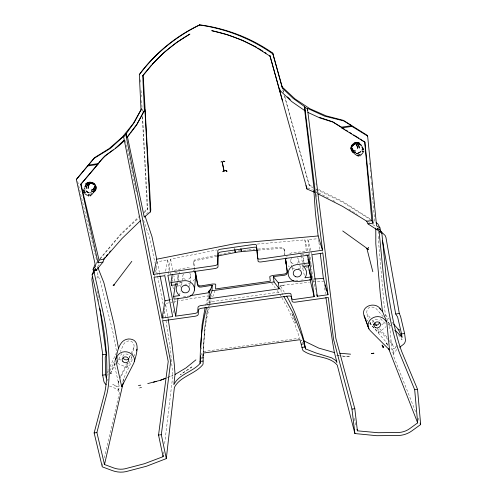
<?xml version="1.0" encoding="UTF-8"?>
<svg xmlns="http://www.w3.org/2000/svg" width="497" height="497" viewBox="0 0 497 497"><rect width="100%" height="100%" fill="white"/><g stroke="black" fill="none" stroke-linecap="round" stroke-linejoin="round"><path stroke-width="0.37" stroke-dasharray="2.48 1.86" d="M378.559 236.367L378.552 241.79L383.864 302.53L385.417 314.8L389.48 324.529L391.953 349.658L393.084 352.51L393.413 350.192L396.55 346.254M201.577 349.118L201.583 347.608M203.577 352.124L204.478 329.405L207.864 308.01M118.659 389.455L118.64 390.108L119.361 387.051L112.769 384.492C116.528 385.728 119.74 388.946 119.336 393.202L104.345 457.818M207.193 305.146L207.864 302.188L208.113 297.256M203.248 353.081L204.224 335.407L206.448 319.484L209.448 306.891M107.569 373.005L108.166 370.681M360.977 151.368A5.529 5.156 -3 0 1 359.828 152.324L357.71 153.281C359.785 151.809 363.487 150.293 358.325 152.803M193.594 263.043L193.7 261.931M189.748 286.458L190.059 283.414M190.14 282.656L190.836 275.81M163.358 454.376L163.724 451.319M164.644 443.666L172.869 375.123L170.316 349.261L165.731 318.77M179.647 295.566L180.237 290.981M180.722 287.16L181.312 282.576L180.144 281.625M181.703 284.955L182.84 276.028M177.566 284.489L177.771 283.023M177.87 282.284L178.883 274.94M178.982 274.201L179.287 271.996L173.378 273.226M176.833 283.818L178.1 274.804A8.747 7.983 -17.1 0 0 178.491 279.177L179.193 280.476M173.192 312.824L173.503 310.575M174.546 303.083L174.963 300.089M415.548 411.622L393.4 355.703L393.723 353.379L396.854 349.441M206.814 312.837L204.478 329.405L203.335 351.547L299.716 338.196L294.33 322.851L287.72 308.084L282.048 298.101M172.086 281.563L172.322 280.047M172.44 279.289L172.906 276.257M132.233 355.032C132.6 350.994 136.464 344.794 131.898 341.681C130.021 340.532 127.543 340.749 125.753 341.973A6.001 5.722 -29.9 0 0 123.641 344.446L120.392 351.485M84.384 191.743C85.211 186.561 86.155 192.743 89.218 192.494C86.776 192.066 92.231 192.83 89.963 192.525M162.649 320.795L163.016 318.546M163.14 317.8L163.631 314.8M163.755 314.048L164.246 311.047M164.37 310.302L164.855 307.301M164.979 306.55L165.47 303.555L167.644 315.899M168.11 273.804L170.601 259.173L216.878 249.923M303.425 262.758L303.686 261.316A8.809 7.958 10.3 0 0 302.679 256.999M164.787 275.705L165.06 274.189M165.607 271.151L167.638 259.769L157.263 261.869L154.045 277.245M131.599 357.883L132.078 355.746M117.528 363.388L126.934 367.42L127.922 363.096L120.957 376.732A6.032 0.627 -66.3 0 0 120.317 378.037M122.846 381.715L123.505 378.857A3.007 0.323 -66.4 0 1 123.765 378.267L132.829 358.561M102.425 466.08L103.127 463.08M209.622 306.152L210.15 303.934M117.037 362.381L117.944 358.809L120.79 360.033M205.708 305.344L208.181 295.845L179.131 300.691M109.912 370.675L113.931 362.704L114.844 359.201M206.92 312.085L207.876 308.444M208.069 307.711L208.641 305.531M208.833 304.798L210.169 299.703M210.361 298.977L210.939 296.79M108.048 379.304L107.774 380.329A5.983 0.553 -66.2 0 1 108.035 379.472M209.175 303.077L210.517 298.113M143.956 212.958L147.317 209.796L147.721 208.367L142.577 116.702M210.716 297.417L211.318 295.33M107.998 371.421L108.017 371.085M133.979 347.192L129.133 357.933M210.411 303.22L211.703 299.648M212.741 296.796L214.816 291.087M96.343 264.373L96.847 263.093M110.03 366.631L116.677 352.187L113.285 333.885L100.431 281.613L98.133 275.841L96.629 269.045M110.259 373.421L115.509 362.04M134.122 355.74L134.774 354.336M116.814 359.225L118.441 355.709M120.498 376.689L126.573 363.493M107.563 375.328L108.234 373.999M115.528 363.593L110.663 373.235A5.983 0.553 -66.2 0 0 110.061 374.496M116.907 360.859L117.944 358.809M116.851 363.096L121.075 354.746A5.548 4.914 9.2 0 1 121.833 353.671M126.934 367.42L131.189 359.095A5.548 4.914 9.2 0 0 131.307 355.336M91.032 194.128L91.684 192.867M96.847 278.196L98.133 275.841M194.718 279.208L192.059 282.197M286.707 256.632L287.334 255.769M291.528 258.185L290.677 260.111A3.951 3.541 13.1 0 0 292.236 263.298L293.646 263.975A4.119 3.709 12.9 0 0 294.423 264.112M96.163 263.155L97.014 262.105M97.505 266.665L99.742 263.901M108.216 369.526L107.998 369.811M99.928 258.633L120.87 233.882L139.893 215.81M100.077 258.962L120.454 235.081L138.359 218.226M144.366 211.554L147.721 208.367M146.435 213.915L149.168 211.548M381.702 324.895L385.647 321.665M370.569 322.118A5.647 5.026 -15.5 0 0 371.893 325.728L378.739 332.617L386.144 326.566M360.219 152.703L360.822 152.225M391.953 349.658L397.637 345.359M387.238 345.117L386.529 342.476L386.088 342.775L386.666 342.644L388.238 346.651M360.841 151.312L360.219 151.84M190.898 282.911L184.704 284.607M167.315 377.633L172.838 375.527L167.303 377.639M358.554 153.287L357.741 153.48A5.877 5.492 -5.1 0 1 356.057 153.536M166.228 303.381L169.241 302.704M169.937 299.747L171.353 299.43M177.398 286.173L181.051 285.39M181.312 282.576L175.429 283.83L173.813 275.5M216.624 255.135L195.097 259.664A2.914 2.634 -18.3 0 0 193.737 262.459L194.967 269.07M219.655 254.526L232.534 251.936M217.183 256.098L194.992 260.77A2.926 2.64 -18.3 0 0 193.631 263.572L194.892 270.337M170.751 302.362L176.081 301.3M183.306 296.982L186.294 296.417M187.04 296.274L188.537 295.995M281.482 285.464L280.314 285.638L281.265 291.826L282.743 294.491M282.656 285.297L309.401 282.24M283.824 285.123L280.314 285.638L285.433 294.106M207.864 302.188L281.265 291.826M91.572 192.911L90.746 193.022L91.137 193.097M238.299 250.879L240.399 250.637M356.486 153.213L358.157 153.045M295.516 280.656L300.076 280.227M300.84 280.153L303.12 279.935M257.266 244.07L304.86 239.858L307.662 250.755M243.325 250.345L247.916 249.941M248.68 249.879L254.799 249.345M257.856 249.078L281.954 247.189A2.932 2.622 11.1 0 1 284.135 249.488L285.067 255.887M258.154 250.128L282.147 248.251A2.939 2.628 11 0 1 284.334 250.563M310.985 263.907L307.873 239.597L318.471 238.684M313.116 281.929L323.74 281.165M303.425 266.566L300.654 254.632L306.686 254.153M307.407 264.982L302.07 265.373L304.748 277.077M297.989 268.38L303.207 268.007M306.189 267.79L307.68 267.684M312.93 279.078L314.085 279.003M357.759 153.592L356.448 153.648A6.001 5.616 -5.6 0 1 355.529 153.523M342.054 356.02L350.236 356.809L339.855 355.79M294.417 268.548L290.453 267.454M109.495 386.039C112.962 387.536 117.87 388.548 119.348 392.549M307.811 187.885L312.526 189.972M284.377 95.455L309.016 184.679L309.451 186.002L312.911 187.698M316.372 189.394L343.371 202.621L370.88 219.916M309.016 184.679L313.166 186.742M318.695 189.494L342.899 201.54L371.191 219.562M318.627 192.886L330.083 198.875M332.779 200.285L336.152 202.049M386.796 343.39L386.343 343.141L386.939 344.086M87.913 192.035L87.199 191.693L88.503 192.314L87.758 192.115A5.424 5.045 -2.4 0 1 86.024 190.792L86.708 191.258L86.254 190.817M86.254 191.83L89.839 193.159L89.069 193.066A6.026 5.616 0.4 0 1 86.136 191.612M348.819 209.075L357.231 214.511M368.221 221.619L369.519 222.451M372.75 224.545L375.8 226.582M288.254 265.87L289.291 266.74M358.207 152.834L359.43 154.84M387.89 339.358L377.198 328.585L378.739 332.617M380.441 318.707L385.703 324.038M389.48 324.529L390.567 325.628M387.778 323.827L390.965 327.057M393.624 329.753L394.693 330.834M193.283 270.001L193.998 270.797M189.742 273.257L190.575 274.419A3.92 3.56 -20.2 0 1 190.084 277.873L188.947 278.904A4.088 3.728 -19.9 0 1 187.493 279.482M385.417 314.8L389.362 319.285M391.829 322.087L393.798 324.33M383.249 316.713L376.614 309.159A6.107 5.734 23.1 0 0 373.831 307.339C365.767 305.301 365.239 314.172 369.041 319.18M387.846 321.95L390.909 325.436M370.122 317.863L366.985 313.7M372.129 320.155L374.135 322.454M379.652 328.772L387.679 337.96M366.482 319.472L369.016 322.379M369.519 322.963L386.529 342.476M271.679 283.029L275.282 287.956M277.077 290.416L279.333 293.491M356.56 153.026L357.206 154.113M280.159 294.777L281.669 297.436M401.439 338.407L402.054 339.83A6.088 0.957 50 0 0 401.048 338.09M291.807 313.321L295.752 323.106L292.149 313.874M418.101 418.076L419.238 420.947M370.327 322.609L371.097 324.665M317.185 193.488L316.601 191.823L316.987 197.825M143.571 220.159L149.957 238.914L154.847 262.41M322.398 251.668L322.839 253.11M202.409 356.181L202.273 355.722L202.434 356.293M282.855 89.808L283.681 92.79M284.713 96.517L309.451 186.002M282.942 90.249L283.557 92.479M307.873 239.597L311.899 254.669M354.112 418.337L356.051 425.687M308.407 253.663L308.78 255.116M313.116 279.823L315.552 289.521M77.675 181.461L96.915 261.702M303.307 258.384L304.897 265.1M298.722 260.204L299.691 264.578M299.853 265.305L300.666 268.945M113.931 362.704L119.361 387.051M125.53 140.682L135.066 185.928M135.227 186.686L135.7 188.947M135.861 189.699L136.34 191.96M155.946 267.715L163.345 305.295M157.263 261.869L159.388 272.399M159.537 273.151L159.997 275.406M170.601 259.173L172.857 270.573L185.338 268.007A9.095 8.2 -18.1 0 1 190.457 268.33M290.695 260.826L291.894 266.908M292.05 267.672L292.646 270.71M167.638 259.769L170.9 276.537M172.826 286.446L173.422 289.496M175.106 298.219L174.969 297.486M167.769 316.639L168.272 319.602M164.482 311.339L165.607 318.024M234.565 247.941L234.801 249.444M97.337 290.788L98.412 298.436M98.518 299.2L98.841 301.493M284.135 249.488L284.856 254.694M324.584 287.688L325.398 293.696M312.83 278.332L311.662 269.225M311.079 264.671L311.569 268.467M304.86 239.858L306.338 251.457L293.628 252.495A9.157 8.169 10.8 0 0 288.863 254.24M318.565 239.455L318.85 241.753M318.944 242.524L319.969 250.96M316.017 183.542L316.198 185.077M316.645 188.897L316.825 190.426M378.211 232.087L378.347 233.491M392.972 351.864L393.282 355.057M123.505 378.857L123.604 380.615A2.491 0.478 83.6 0 1 123.529 381.367M369.513 162.985L369.65 164.526M370.135 169.931L370.271 171.471M370.681 176.1L370.886 178.417M371.234 182.275L371.507 185.356M371.781 188.444L374.806 222.389M140.409 79.7L140.632 83.558M141.042 90.491L141.403 96.66M141.633 100.512L142.26 111.309M141.85 108.197L142.099 112.813M142.31 116.665L147.317 209.796M297.33 263.348A4.119 3.709 12.9 0 0 297.877 262.857L298.598 261.621A3.964 3.566 11.7 0 0 297.187 257.726M300.654 254.638A8.809 7.958 10.3 0 1 301.785 255.738M398.426 334.723A6.088 0.957 50 0 1 400.278 337.003M119.075 380.876A6.032 0.627 -66.3 0 0 117.876 384.336L118.354 382.342A6.045 0.627 -66.3 0 1 119.162 379.888M389.455 340.985A6.132 1.037 50.2 0 1 393.363 346.502L392.611 344.651A6.144 1.037 50.2 0 0 389.766 340.37M301.865 340.457A2.957 1.131 -13.9 0 1 301.219 340.327M301.828 340.302A2.957 1.056 -14 0 1 301.182 340.184M183.586 273.965A3.933 3.585 -18.7 0 0 183.461 278.053L184.536 279.028A4.088 3.728 -19.9 0 0 185.953 279.525M122.858 356.604A3.299 2.92 9.2 0 1 126.791 354.075A3.299 2.92 9.2 0 1 129.245 357.983M372.837 322.683A3.361 2.988 -15.5 0 1 375.415 319.322A3.361 2.988 -15.5 0 1 379.286 321.006M368.693 247.189L367.991 247.885L368.693 247.189M202.422 354.752L202.08 355.069L201.639 353.653L202.043 354.864L202.422 354.752M191.954 366.879L180.262 374.744L191.954 366.879M141.533 387.672L138.843 388.045L141.533 387.672M111.626 373.092L110.663 373.235A5.989 2.783 -12.5 0 1 111.626 373.092M339.116 355.715L336.152 355.423L339.097 355.722M302.654 342.924L302.375 342.576L302.654 342.924"/><path stroke-width="0.75" d="M375.794 228.067L375.813 243.853L380.255 293.491L382.504 311.507L386.741 321.745L389.542 349.987L370.228 330.611A9.226 8.2 -15.4 0 1 371.265 318.894A9.226 8.2 -15.4 0 1 384.187 319.155L386.741 321.745M168.272 319.602L172.055 344.837L174.261 364.04L175.043 374.179L173.844 384.653C178.895 374.198 192.73 371.893 200.105 363.431C200.21 344.576 201.596 325.591 206.69 307.363M86.72 186.698L86.869 188.537L86.596 186.294L88.777 182.809L86.372 184.611L84.962 186.934A5.187 4.833 -3.1 0 1 86.795 184.002L88.23 183.704M200.782 347.005L202.049 324.982L205.137 307.537M285.384 258.167L287.328 272.045A2.939 2.789 3.1 0 1 286.359 274.512L284.8 275.17L273.313 276.58L278.32 282.855L279.215 288.813L208.995 298.74L212.02 290.751L212.238 285.253L200.863 287.092L199.179 286.899M208.995 298.74L209.274 292.64L212.238 285.253M140.39 220.724L122.045 238.485L104.066 259.061L102.935 262.093L95.94 270.722L95.517 268.802L93.517 271.213L92.107 274.822L100.568 312.613A63.84 14.444 83.2 0 1 104.277 394.5L94.132 432.924L102.252 466.832L112.415 470.616A20.98 17.786 7.1 0 0 125.921 471.647L146.553 466.217L166.302 458.607L174.397 387.424C179.926 376.583 194.364 374.347 202.186 365.363A3.001 2.671 2.3 0 0 203.099 363.375L203.248 353.081L299.989 339.693L302.592 349.658A3.025 2.696 -8.1 0 0 304.108 351.323C314.116 357.964 329.405 355.635 337.277 365.152L354.889 433.552L376.726 435.701L398.824 435.502A21.402 18.259 -13 0 0 411.839 430.918L420.661 424.531L417.542 389.319L402.576 353.671A64.927 8.996 80.8 0 1 385.684 272.281L381.864 233.211L380.193 229.987L380 227.993L377.882 223.942L376.142 222.774M195.029 271.089L195.712 275.251L194.451 290M200.105 363.431L200.558 355.864M352.416 150.206L353.771 152.492L355.641 152.591L353.615 152.759A5.784 5.411 -5.3 0 1 352.982 152.312L351.149 149.591L351.286 146.553A5.908 5.535 -4.7 0 1 352.578 144.509L352.802 144.118L351.497 145.876L350.969 147.913M83.521 192.668L85.391 192.656L84.08 192.612M95.517 268.802L94.119 272.393L103.009 312.265A63.846 14.245 83.2 0 1 106.824 394.152L96.896 432.552L104.507 464.515L113.695 467.938A17.482 14.823 7.1 0 0 124.964 468.801L144.441 463.713L163.078 456.675L163.264 455.14M351.944 148.106L351.441 147.976L353.311 151.119L355.473 150.995L353.603 150.895L351.907 147.907A0.994 0.329 5.5 0 0 351.273 147.652L351.441 147.976C351.746 151.206 352 148.286 353.615 152.759M88.311 183.66C89.665 181.765 91.61 183.169 93.02 184.138C94.604 184.803 90.963 181.939 89.92 183.424L88.354 186.338L88.478 188.301L88.174 186.158L89.957 182.834L89.92 183.424M166.302 458.607L161.314 434.682L170.651 361.878L162.649 320.795L195.091 316.241A3.057 1.28 -10.8 0 0 198.21 314.495L198.539 309.96A3.019 1.249 -10.5 0 1 201.602 308.264L288.111 296.075A3.038 1.261 -7.7 0 1 291.329 296.889L292.124 301.294A3.075 1.292 -7.4 0 0 295.411 302.145L328.324 297.517L333.549 339.37L351.975 409.093L354.889 433.552M256.787 247.897L258.086 261.192A3.125 1.162 -8.5 0 0 261.304 261.907L308.78 255.116L314.172 296.666L295.025 299.356A3.081 1.286 -7.5 0 1 291.733 298.517L290.95 294.143A3.044 1.255 -7.7 0 0 287.726 293.336L201.117 305.549A3.025 1.242 -10.5 0 0 198.048 307.239L197.713 311.749A3.063 1.274 -10.7 0 1 194.588 313.489L175.69 316.142L177.982 298.728M163.078 456.675L158.543 435.055L168.222 361.456L123.61 136.774L123.989 136.023L110.297 148.448L94.076 158.363L76.339 179.473L95.592 266.293L93.088 269.287L93.517 271.213M173.608 296.423L179.647 295.566A9.163 8.406 5.3 0 1 177.566 284.489L171.496 285.353L170.968 282.569L183.791 280.743A9.163 8.406 5.3 0 1 194.364 287.775A9.163 8.406 5.3 0 1 186.866 297.368L174.136 299.175L173.608 296.423L175.323 284.57M171.496 285.353L171.732 283.837M170.968 282.569L172.266 274.325M134.376 361.356C136.563 354.15 141.384 338.954 128.611 338.96C118.802 339.718 117.522 352.162 115.621 359.356L121.697 386.728L133.699 363.338A9.058 8.008 9.2 0 0 129.127 352.553A9.058 8.008 9.2 0 0 117.193 356.243L115.621 359.356M162.109 318.055L154.045 277.245L164.787 275.705L172.67 316.57L162.109 318.055L164.967 300.859L160.146 276.158M286.067 258.08C284.75 259.477 286.999 263.261 286.142 263.584M123.61 136.774A110.564 102.711 46.8 0 0 125.791 134.283L134.277 122.436L141.03 109.899L139.322 74.718L140.048 73.537C155.598 52.713 176.218 36.008 199.676 24.85C225.849 28.286 251.035 37.921 272.685 53.055L282.582 88.336L293.1 98.338L304.506 106.575L304.798 107.228L322.478 250.202L260.869 259.024A3.131 1.149 -8.5 0 1 257.651 258.316L256.371 245.12A3.001 1.056 -8.6 0 0 253.308 244.499L220.805 249.177A2.994 1.056 -9.5 0 0 217.829 250.668L217.481 264.069A3.119 1.143 -9.8 0 1 214.356 265.678L153.48 274.394L156.71 259.204L151.97 236.591L145.031 216.04M92.274 276.922L91.87 279.656L102.773 354.728L102.307 358.014L102.674 375.142L103.817 381.112A5.989 5.237 9.8 0 0 106.172 384.566M121.697 386.728L122.187 384.579M104.507 464.515L123.181 382.876M359.921 155.511L359.909 154.287L359.965 156.052M195.917 275.854L195.253 278.016M350.969 148.504L351.87 151.138A5.852 5.479 -5.6 0 0 353.821 152.896M129.729 133.712L127.431 136.75L144.267 217.158L150.299 211.989L150.808 210.132L143.167 75.153L151.076 65.629M83.676 190.873L85.055 191.109L83.173 191.19L84.707 187.804A0.982 0.317 -0.9 0 1 85.149 188.046M362.238 147.696L363.332 149.454L361.878 150.044L363.761 149.634L362.151 146.882C361.748 146.05 361.884 147.261 362.226 147.621M139.322 74.718C155.089 53.583 175.907 36.517 199.626 25.018L199.676 24.85M136.389 350.814L136.979 349.167M95.94 270.722L96.461 269.368M102.935 262.093L97.996 262.801L99.058 260.068L80.949 184.095L104.637 156.089L113.13 149.945M93.088 269.287L94.89 264.739M363.251 152.262L360.996 155.052M225.893 170.738L226.899 171.123L225.514 170.657M126.163 133.538L126.983 137.675L127.431 136.75M93.43 191.09L91.603 191.736L93.778 191.146L95.648 187.512L95.3 186.015L93.374 189.68L91.268 190.183L93.101 189.543L95.269 185.48L94.803 186.3M90.976 194.768C90.485 198.409 88.733 192.414 90.379 195.396M99.81 308.37L106.271 354.243L105.215 357.616L105.606 374.738L106.228 377.981M87.385 185.387L88.286 183.753M97.996 262.801L80.731 184.462L97.834 164.439C104.177 153.964 116.385 149.703 124.225 140.558M141.483 108.862L133.339 123.461L122.417 137.01L109.315 148.479L94.455 157.723L76.339 179.473M80.731 184.462L80.949 184.095M126.983 137.675L136.569 125.076L144.397 110.632L142.751 75.861L143.167 75.153M92.989 193.234L91.342 194.979M114.44 284.582L113.173 285.638L114.44 284.582L113.564 285.452L131.817 261.335M130.649 132.494L137.085 123.97L144.931 109.464L150.299 211.989M93.56 191.662L94.647 190.624L95.374 188.636C94.834 190.276 95.045 189.624 93.455 191.575M92.107 274.822L94.119 272.393M142.751 75.861L152.89 63.641A151.871 146.572 -12.8 0 1 189.904 34.069L176.516 42.568L164.196 52.334L152.07 64.442M209.044 291.074L208.299 291.975L210.548 289.279M103.674 259.198L105.147 257.434M106.128 256.253L107.6 254.489M109.564 252.141L110.545 250.96M222.979 171.676L225.129 170.626L223.998 170.881L222.19 161.91L223.998 170.881M88.758 196.197L88.18 194.538L88.733 195.681M115.552 148.187L124.138 140.179M195.899 359.853L185.903 367.973L175.025 374.471M222.836 171.726L223.259 171.39M195.806 276.605L195.594 274.095L194.352 271.194M399.656 347.254L403.079 344.669A6.119 5.38 -16.3 0 0 405.397 339.613L404.601 333.493L400.607 316.577L399.308 313.483L385.958 237.498L385.156 235.503L379.963 230.54M380.193 229.987L377.453 228.222L379.093 231.428L383.162 272.642A64.921 8.784 80.9 0 0 399.942 354.032L414.684 389.71L417.66 422.872L409.69 428.656A17.836 15.214 -13 0 1 398.836 432.489L377.987 432.713L357.411 430.831L357.02 429.358M224.259 161.376L223.693 161.699L224.787 161.426L223.52 161.208L224.787 161.426M222.072 161.419L220.929 162.003M352.721 151.504L352.255 150.914L352.864 151.436M147.727 383.609L160.388 380.28L165.923 378.167M363.127 151.361L362.046 151.647L363.978 151.088M160.388 380.28L165.246 378.428M153.486 382.205L156.12 381.472M393.798 324.33L398.196 329.157L402.005 337.233L395.469 330.604M164.967 300.859L169.228 299.908M99.058 260.068L104.066 259.061M156.71 259.204L236.92 243.294L318.148 235.963L322.478 250.202M217.934 255.949L238.336 251.942L257.39 250.196M190.028 295.709L209.274 292.64M88.367 165.079L98.307 163.594M307.91 112.421L319.987 117.982L332.872 122.045L341.271 127.207L351.491 125.679L351.963 126.4L367.631 136.06L376.571 225.812L380 227.993M87.857 165.936L97.834 164.439M341.271 127.207L341.7 127.934L351.963 126.4M317.875 193.836L342.65 206.41L366.668 221.146L367.997 223.861L373.079 223.128L364.91 142.198L360.139 139.023M278.32 282.855L294.025 280.824M311.047 276.941L304.916 277.804A9.232 8.499 -10.1 0 0 303.425 266.566L309.581 265.69L309.215 262.863L296.212 264.715A9.232 8.499 -10.1 0 0 288.223 274.437A9.232 8.499 -10.1 0 0 298.498 281.563L311.408 279.73L308.264 265.684M212.02 290.751L274.052 281.954L279.215 288.813M317.235 296.231L327.983 294.721L322.839 253.11L311.899 254.669L317.235 296.231L316.862 294.74M102.773 354.728L106.271 354.243M382.466 240.567L395.699 313.986L399.308 313.483M200.248 358.182L203.217 357.772M301.331 344.216L304.338 343.806L305.512 348.894L315.775 352.901L331.673 357.84L335.717 360.455L336.929 362.325L334.313 352.174L332.586 342.184L325.902 297.448M200.049 361.468L203.043 361.058M301.915 347.415L304.947 346.993M102.674 375.142L105.606 374.738M395.699 313.986L397.606 316.999L401.57 333.909L404.601 333.493M138.47 385.486L140.744 385.181M94.132 432.924L96.896 432.552M414.684 389.71L417.542 389.319M158.543 435.055L161.314 434.682M351.975 409.093L354.802 408.714L357.411 430.831M355.554 143.329L357.293 146.174L357.61 148.342L357.231 146.385L355.554 143.329L357.852 143.012L357.778 143.701L357.318 143.521L357.237 143.155L358.946 145.925L359.263 148.1L358.884 146.143L357.759 144.316M366.668 221.146L371.843 220.68L373.079 223.128M286.173 263.814L286.657 263.783M327.983 294.721L323.385 278.426L314.663 278.966M358.735 142.769L359.157 142.763L356.933 142.44A6.132 5.74 -5.6 0 0 353.696 143.434L354.56 142.999A6.119 5.734 -5.3 0 1 358.747 142.769M339.911 353.249L350.584 354.175M398.352 329.71L397.967 329.219M199.626 25.018C226.011 28.739 251.302 38.729 273.083 54.074M334.406 352.566L318.707 348.086L303.99 340.917L303.45 338.674C299.318 323.963 294.41 309.277 286.62 296.057M319.726 117.466L332.76 121.846L341.886 127.567M226.259 170.875L226.899 171.123M87.522 195.545L84.571 193.557M357.057 155.636L354.187 153.511M306.015 185.617L307.016 189.015L314.446 192.246L304.667 109.992L305.028 110.8L291.714 101.562L279.556 90.05L269.908 55.596L282.451 100.804M307.662 110.365L307.407 108.315L324.709 116.18L343.738 120.895L351.491 125.679M226.383 170.925L226.868 171.185M256.533 47.227L242.287 40.201L227.297 34.66L211.722 30.665A151.287 145.105 12.6 0 1 256.495 47.594L270.132 56.217M341.7 127.934L364.91 142.198M257.806 48.023L262.907 51.21M264.814 52.409L266.088 53.204M343.191 128.388L344.496 129.208M345.8 130.021L347.751 131.251M349.708 132.475L351.665 133.705M353.622 134.929L358.834 138.203M379.093 231.428L381.864 233.211M367.997 223.861L377.645 230.21L377.453 228.222M342.725 230.956L367.991 249.103L366.885 248.506L372.831 271.741M282.029 86.826L295.044 98.928L309.842 108.7L326.107 115.851L343.396 120.355L367.041 135.209L367.631 136.06M380.708 309.482C375.931 301.008 360.269 305.754 364.139 315.862L368.929 328.877M280.308 90.063L279.202 89.006L307.016 189.015M287.477 96.903L290.229 99.53M379.807 308.469L382.504 311.507M374.632 323.025L376.639 325.324M358.175 155.747C358.393 152.169 358.877 159.015 357.585 155.064M286.055 262.988L286.527 263.727M283.855 296.498L293.1 313.178L302.002 336.078L304.338 343.806M364.916 317.453L364.139 315.862L368.19 326.864M307.407 108.315L335.835 338.289L354.802 408.714M97.785 267.355L103.898 282.762L113.863 323.578L118.491 348.291M420.089 423.096L420.661 424.531M388.642 348.72L417.66 422.872M314.446 192.246L313.874 190.568L315.402 212.853L318.148 235.963M324.783 284.88L325.405 287.111M325.821 288.602L326.448 290.832M272.685 53.055L282.327 88.019M307.239 255.023L309.215 262.863M307.954 259.204L308.494 261.366M308.861 262.807L309.581 265.69M308.954 269.765L311.408 279.73M309.96 279.289L314.172 296.666M95.3 186.015L95.455 186.723M303.903 340.52L305.512 348.894M125.791 134.283L153.48 274.394M175.69 316.142L167.862 275.27L214.847 268.548A3.119 1.156 -9.8 0 0 217.966 266.932L218.295 253.433A2.994 1.062 -9.5 0 1 221.264 251.929L253.731 247.264A3.001 1.069 -8.6 0 1 256.663 247.636M195.377 271.275L197.601 283.657A2.907 2.771 -5.7 0 0 199.266 285.725L200.943 285.918L212.679 284.011L215.176 284.06A2.398 0.932 -9.9 0 1 215.723 284.601L215.599 288.943L270.331 281.184L269.784 276.916A2.404 0.938 -8.2 0 1 270.275 276.233L272.747 275.468L284.601 274.027L286.154 273.375A2.926 2.783 3.5 0 0 287.123 270.915L285.371 258.409M196.066 276.674L197.508 284.818A2.92 2.783 -5.2 0 0 199.179 286.899M241.151 250.072L241.405 251.581L240.89 248.575M234.801 249.444L235.28 252.464L235.044 250.954M273.313 276.58L274.052 281.954M401.57 333.909L402.005 337.233M323.385 278.426L320.248 253.259M304.506 106.575L305.028 110.8M351.441 147.976L351.516 148.702M364.705 141.881L371.843 220.68M307.718 108.973A112.782 106.203 -58.4 0 1 304.798 107.228M93.219 192.395A5.921 5.529 0.5 0 0 94.623 191.32A5.784 5.399 0.5 0 0 95.902 189.115L96.095 187.45A5.809 5.417 0.4 0 0 95.964 186.574L94.604 184.07L92.827 182.79L89.528 182.2L87.373 182.772L85.621 184.027L86.459 183.468A5.958 5.56 0.3 0 1 88.677 182.405L90.659 182.2L92.746 182.896A5.846 5.461 -0.3 0 1 94.728 184.306L95.865 186.195L95.996 188.661A5.629 5.25 0.4 0 1 95.014 190.823A5.691 5.305 0.2 0 1 93.132 192.37M350.981 148.547A5.852 5.479 -5.6 0 1 350.975 147.963M128.866 358.654A3.299 2.92 9.2 0 1 123.181 358.107M379.441 322.553A3.361 2.988 -15.5 0 1 376.9 325.113A3.361 2.988 -15.5 0 1 373.44 324.112M203.559 354.622L203.54 355.162L203.559 354.622M359.176 143.975C361.319 145.335 360.685 145.435 361.505 145.484A5.262 4.914 -2 0 0 359.934 143.987L357.803 143.422C358.43 142.981 360.735 144.702 359.176 143.975M352.019 146.043L351.888 146.82L352.423 145.41L352.019 146.043M382.889 346.204L383.541 347.676L383.106 347.701L383.411 347.266L382.994 347.422L383.193 346.763L382.659 346.763L382.889 346.204L382.106 345.036L382.442 346.397L382.889 346.204M353.721 144.789C352.1 147.124 353.584 143.869 352.566 145.546C352.628 144.559 355.119 143.919 353.721 144.789M398.998 329.648L399.203 329.965L398.998 329.648M93.84 184.107L93.132 183.847L93.84 184.107M95.207 187.717L95.207 187.829A0.982 0.317 -0.6 0 1 95.84 187.63L95.207 187.717M354.119 143.919L353.591 144.509L354.877 143.776L354.119 143.919M373.843 353.218L371.514 353.541L373.843 353.218M368.414 249.177L366.885 248.506L368.414 249.177M375.782 327.722A3.38 3.007 -15.4 0 0 380.534 324.435A3.38 3.007 -15.4 0 0 375.254 322.522A3.38 3.007 -15.4 0 0 375.782 327.722M122.958 361.636A3.324 2.939 9.2 0 0 128.593 360.859A3.324 2.939 9.2 0 0 124.828 356.877A3.324 2.939 9.2 0 0 122.958 361.636M182.946 292.13A4.125 3.783 5.3 0 0 189.438 289.496A4.125 3.783 5.3 0 0 183.623 285.613A4.125 3.783 5.3 0 0 182.946 292.13M295.74 276.736A4.156 3.827 -10.1 0 0 301.474 272.586A4.156 3.827 -10.1 0 0 294.864 270.169A4.156 3.827 -10.1 0 0 295.74 276.736"/></g></svg>
